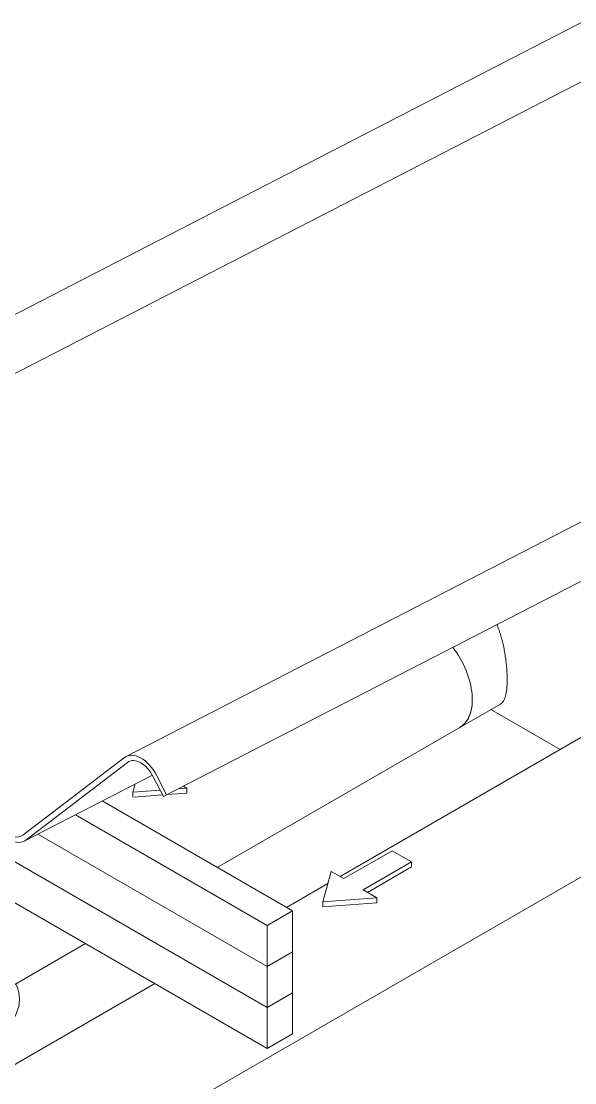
# Model space of a CAD drawing. Header units: millimetres. Extents: x -312439 to 477422, y -331570 to 212570.
# Drawn here: x 401790 to 402263, y 92546 to 93452 of the extents above; entities that cross this region are included whole.
import ezdxf

# ---------------------------------------------------------------- set-up
doc = ezdxf.new("R2010")
doc.units = ezdxf.units.MM

msp = doc.modelspace()

# ---------------------------------------------------------------- linework, layer by layer
at = {"color": 0, "linetype": 'Continuous', "lineweight": 0, "extrusion": (8.40036e-17, 0.816497, 0.57735)}
for p, q in [((397280.542, 95334.72), (402000.038, 92609.917)), ((397280.542, 95299.715), (402000.038, 92574.913)), ((402634.415, 93639.671), (401489.391, 93049.519)), ((401523.855, 93016.732), (402668.879, 93606.884)), ((403024.624, 93414.384), (401879.601, 92824.231)), ((401914.065, 92791.444), (403059.088, 93381.597)), ((402199.136, 92869.042), (402164.462, 92849.022)), ((402062.233, 92721.736), (402309.793, 92864.665)), ((402250.075, 92830.187), (402190.956, 92864.319)), ((401957.46, 92729.512), (402164.462, 92849.025)), ((401878.165, 92823.321), (401791.566, 92757.101)), ((401794.083, 92752.919), (401880.682, 92819.139)), ((401902.025, 92808.383), (401792.648, 92752.009)), ((401902.77, 92807.004), (401911.407, 92790.105)), ((401914.065, 92791.444), (401905.428, 92808.343)), ((401887.316, 92800.802), (401885.417, 92793.779)), ((401924.224, 92796.681), (401931.486, 92797.224)), ((401931.486, 92797.224), (401928.558, 92798.914)), ((401931.486, 92797.224), (401931.486, 92792.951)), ((401885.417, 92793.779), (401908.642, 92795.515)), ((401885.417, 92793.779), (401885.417, 92789.509)), ((401886.332, 92789.575), (401910.745, 92791.4)), ((401911.407, 92790.105), (401914.065, 92791.444)), ((401914.529, 92791.683), (401931.486, 92792.951)), ((401859.138, 92786.278), (402021.692, 92692.428)), ((399909.942, 91360.089), (402361.33, 92775.399)), ((401836.257, 92774.485), (402000.038, 92679.926)), ((401804.224, 92757.975), (402000.038, 92644.922)), ((402106.603, 92743.785), (402065.323, 92719.952)), ((402123.213, 92734.195), (402106.603, 92743.785)), ((402081.934, 92710.362), (402123.213, 92734.195)), ((402123.213, 92734.195), (402123.213, 92729.923)), ((402054.637, 92726.122), (402047.611, 92700.136)), ((402065.323, 92719.952), (402054.637, 92726.122)), ((402085.633, 92708.226), (402123.213, 92729.923)), ((402016.58, 92695.379), (402051.826, 92715.728)), ((402093.679, 92703.581), (402081.934, 92710.362)), ((402047.611, 92700.136), (402093.679, 92703.581)), ((402047.611, 92700.136), (402047.611, 92695.864)), ((402047.611, 92695.864), (402093.679, 92699.309)), ((402093.679, 92703.581), (402093.679, 92699.309)), ((402000.038, 92679.926), (402021.692, 92692.428)), ((402021.692, 92692.428), (402021.692, 92587.414)), ((402000.038, 92574.913), (402000.038, 92679.926)), ((401434.924, 92427.826), (401844.862, 92664.504)), ((402000.038, 92644.922), (402021.692, 92657.423)), ((399858.405, 91449.355), (401903.983, 92630.37)), ((402021.692, 92622.419), (402000.038, 92609.917)), ((402021.692, 92587.414), (402000.038, 92574.913))]:
    msp.add_line(p, q, dxfattribs=at)
at = {"color": 0, "linetype": 'Continuous', "lineweight": 0}
for centre, major_axis, ratio, start_param, end_param in [((402138.693, 92893.658), (-25.769, 44.633), 0.5773503, 3.1415927, 4.9211031), ((402138.693, 92893.655), (-25.769, 44.633), 0.5773503, 3.1323976, 3.9270207), ((401891.425, 92801.289), (-11.825, 22.942), 0.6074486, 4.7067872, 6.3913733), ((401891.425, 92801.289), (-9.58, 18.587), 0.6074486, 4.7067872, 6.3913733), ((401780.823, 92774.951), (11.825, -22.942), 0.6074486, 5.550456, 6.3913733), ((401780.823, 92774.951), (9.58, -18.587), 0.6074486, 5.5490802, 6.3913733), ((401703.13, 92616.899), (85.437, 0), 0.5773503, 4.4397782, 6.5557961)]:
    msp.add_ellipse(centre, major_axis=major_axis, ratio=ratio, start_param=start_param, end_param=end_param, dxfattribs=at)
msp.add_open_spline([(402199.136, 92869.042), (402199.617, 92869.319), (402200.073, 92869.667), (402200.925, 92870.516), (402201.321, 92871.016), (402202.053, 92872.174), (402202.387, 92872.832), (402202.993, 92874.304), (402203.264, 92875.119), (402203.743, 92876.898), (402203.95, 92877.864), (402204.303, 92879.934), (402204.449, 92881.039), (402204.679, 92883.368), (402204.764, 92884.593), (402204.876, 92887.135), (402204.903, 92888.453), (402204.903, 92891.149), (402204.876, 92892.566), (402204.764, 92895.516), (402204.679, 92897.048), (402204.449, 92900.202), (402204.303, 92901.824), (402203.95, 92905.127), (402203.743, 92906.809), (402203.264, 92910.2), (402202.993, 92911.911), (402202.387, 92915.332), (402202.053, 92917.042), (402201.321, 92920.427), (402200.925, 92922.102), (402200.073, 92925.385), (402199.617, 92926.993), (402198.654, 92930.116), (402198.128, 92931.687), (402197.114, 92934.452), (402196.645, 92935.649), (402196.147, 92936.832)], degree=3, knots=[324.1811922, 324.1811922, 324.1811922, 324.1811922, 332.2698582, 332.2698582, 340.3585242, 340.3585242, 348.4471902, 348.4471902, 356.5358562, 356.5358562, 364.6245222, 364.6245222, 372.7131882, 372.7131882, 380.8018541, 380.8018541, 388.8905201, 388.8905201, 396.9791861, 396.9791861, 405.0678521, 405.0678521, 413.1565181, 413.1565181, 421.2451841, 421.2451841, 429.3338501, 429.3338501, 437.4225161, 437.4225161, 445.5111821, 445.5111821, 453.5998481, 453.5998481, 461.7149538, 461.7149538, 467.9831948, 467.9831948, 467.9831948, 467.9831948], dxfattribs=at)

doc.saveas('drawing.dxf')
